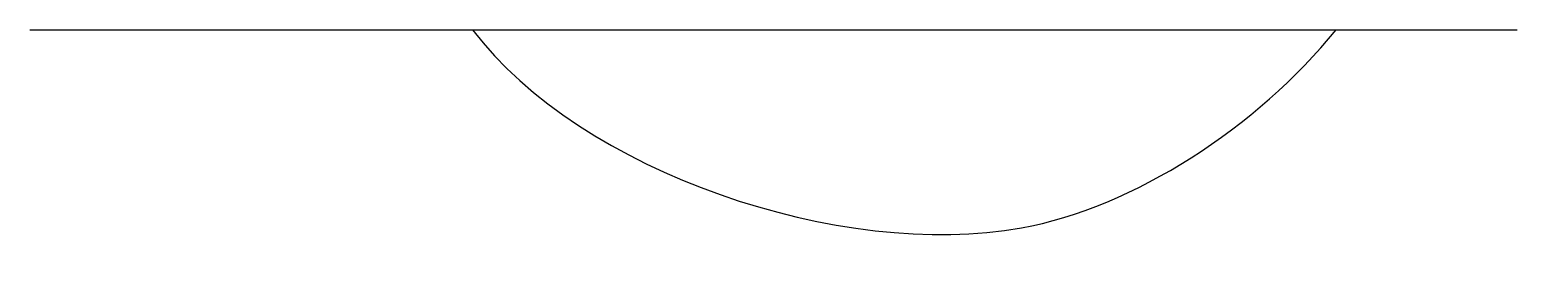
# Model space of a CAD drawing. Header units: millimetres. Extents: x 0 to 30, y 5.3 to 10.
import ezdxf

# ---------------------------------------------------------------- set-up
doc = ezdxf.new("R2010")
doc.units = ezdxf.units.MM
doc.layers.get('0').update_dxf_attribs({"lineweight": 25})

msp = doc.modelspace()

# ---------------------------------------------------------------- linework, layer by layer
msp.add_line((0, 10), (30, 10))
msp.add_open_spline([(8.93, 10), (11.11, 7.112), (16.376, 5.345), (20, 6), (22.257, 6.408), (24.754, 8.032), (26.348, 10)], degree=3, knots=[32.03416, 32.03416, 32.03416, 32.03416, 43.081063, 43.081063, 43.081063, 49.961663, 49.961663, 49.961663, 49.961663])

doc.saveas('drawing.dxf')
